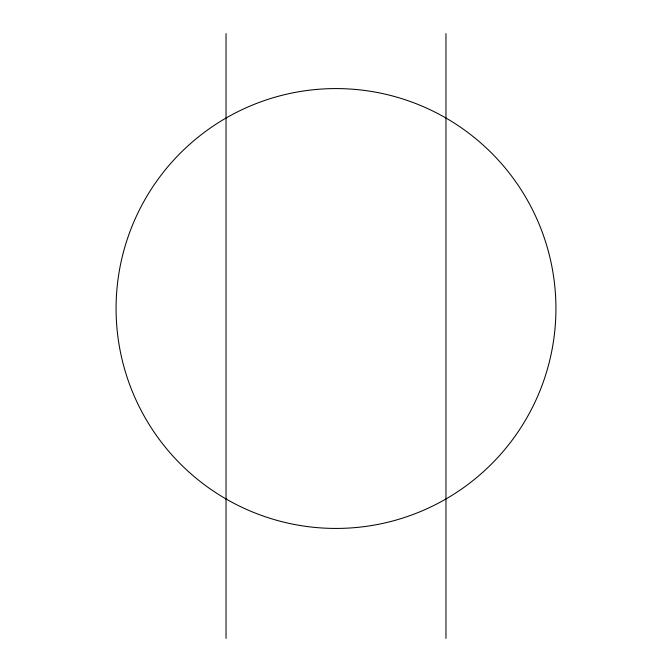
<?xml version="1.0" encoding="UTF-8"?>
<svg xmlns="http://www.w3.org/2000/svg" width="672" height="672" viewBox="0 0 672 672"><rect width="100%" height="100%" fill="white"/><g stroke="black" fill="none" stroke-linecap="round" stroke-linejoin="round"><path stroke-width="1.01" d="M445.964 33.6L445.964 638.4M226.036 33.6L226.036 638.4M226.036 498.968A219.929 219.929 0 0 0 555.929 308.507A219.929 219.929 0 0 0 226.036 118.045A219.929 219.929 0 0 0 226.036 498.968"/></g></svg>
